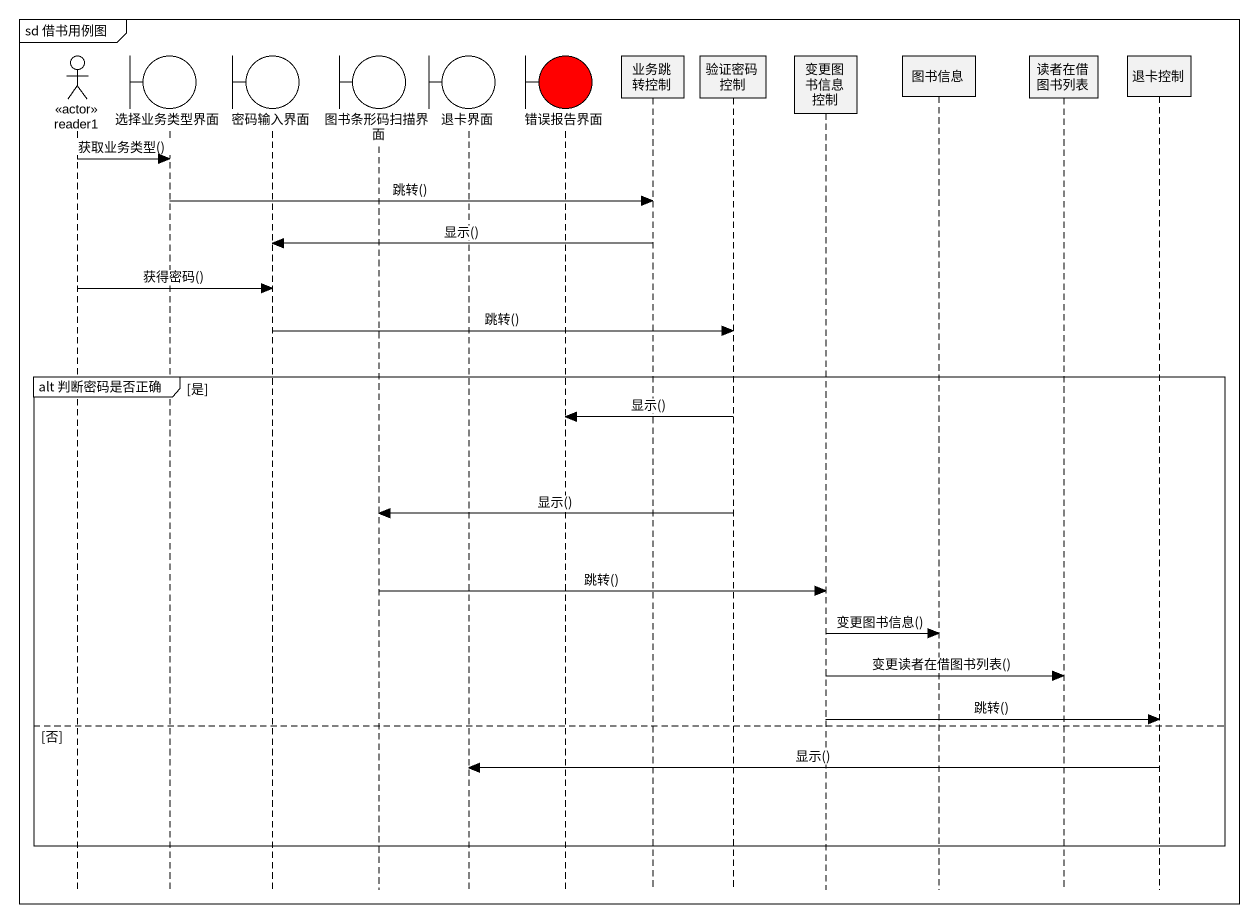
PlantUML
@startuml
mainframe sd 借书用例图
hide footbox
actor reader1 <<actor>>
boundary 选择业务类型界面
boundary 密码输入界面
boundary 图书条形码扫描界面
boundary 退卡界面
boundary 错误报告界面 #FF0000
participant 业务跳转控制
participant 验证密码控制
participant 变更图书信息控制
participant 图书信息
participant 读者在借图书列表
participant 退卡控制

reader1 -> 选择业务类型界面 : 获取业务类型()
选择业务类型界面 -> 业务跳转控制 : 跳转()
业务跳转控制 -> 密码输入界面 : 显示()
reader1 -> 密码输入界面 : 获得密码()
密码输入界面 -> 验证密码控制 : 跳转()
group alt 判断密码是否正确 [是]
  验证密码控制 -> 错误报告界面 : 显示()
  验证密码控制 -> 图书条形码扫描界面 : 显示()
  图书条形码扫描界面 -> 变更图书信息控制 : 跳转()
  变更图书信息控制 -> 图书信息 : 变更图书信息()
  变更图书信息控制 -> 读者在借图书列表 : 变更读者在借图书列表()
  变更图书信息控制 -> 退卡控制 : 跳转()
else 否
  退卡控制 -> 退卡界面 : 显示()
end
@enduml
